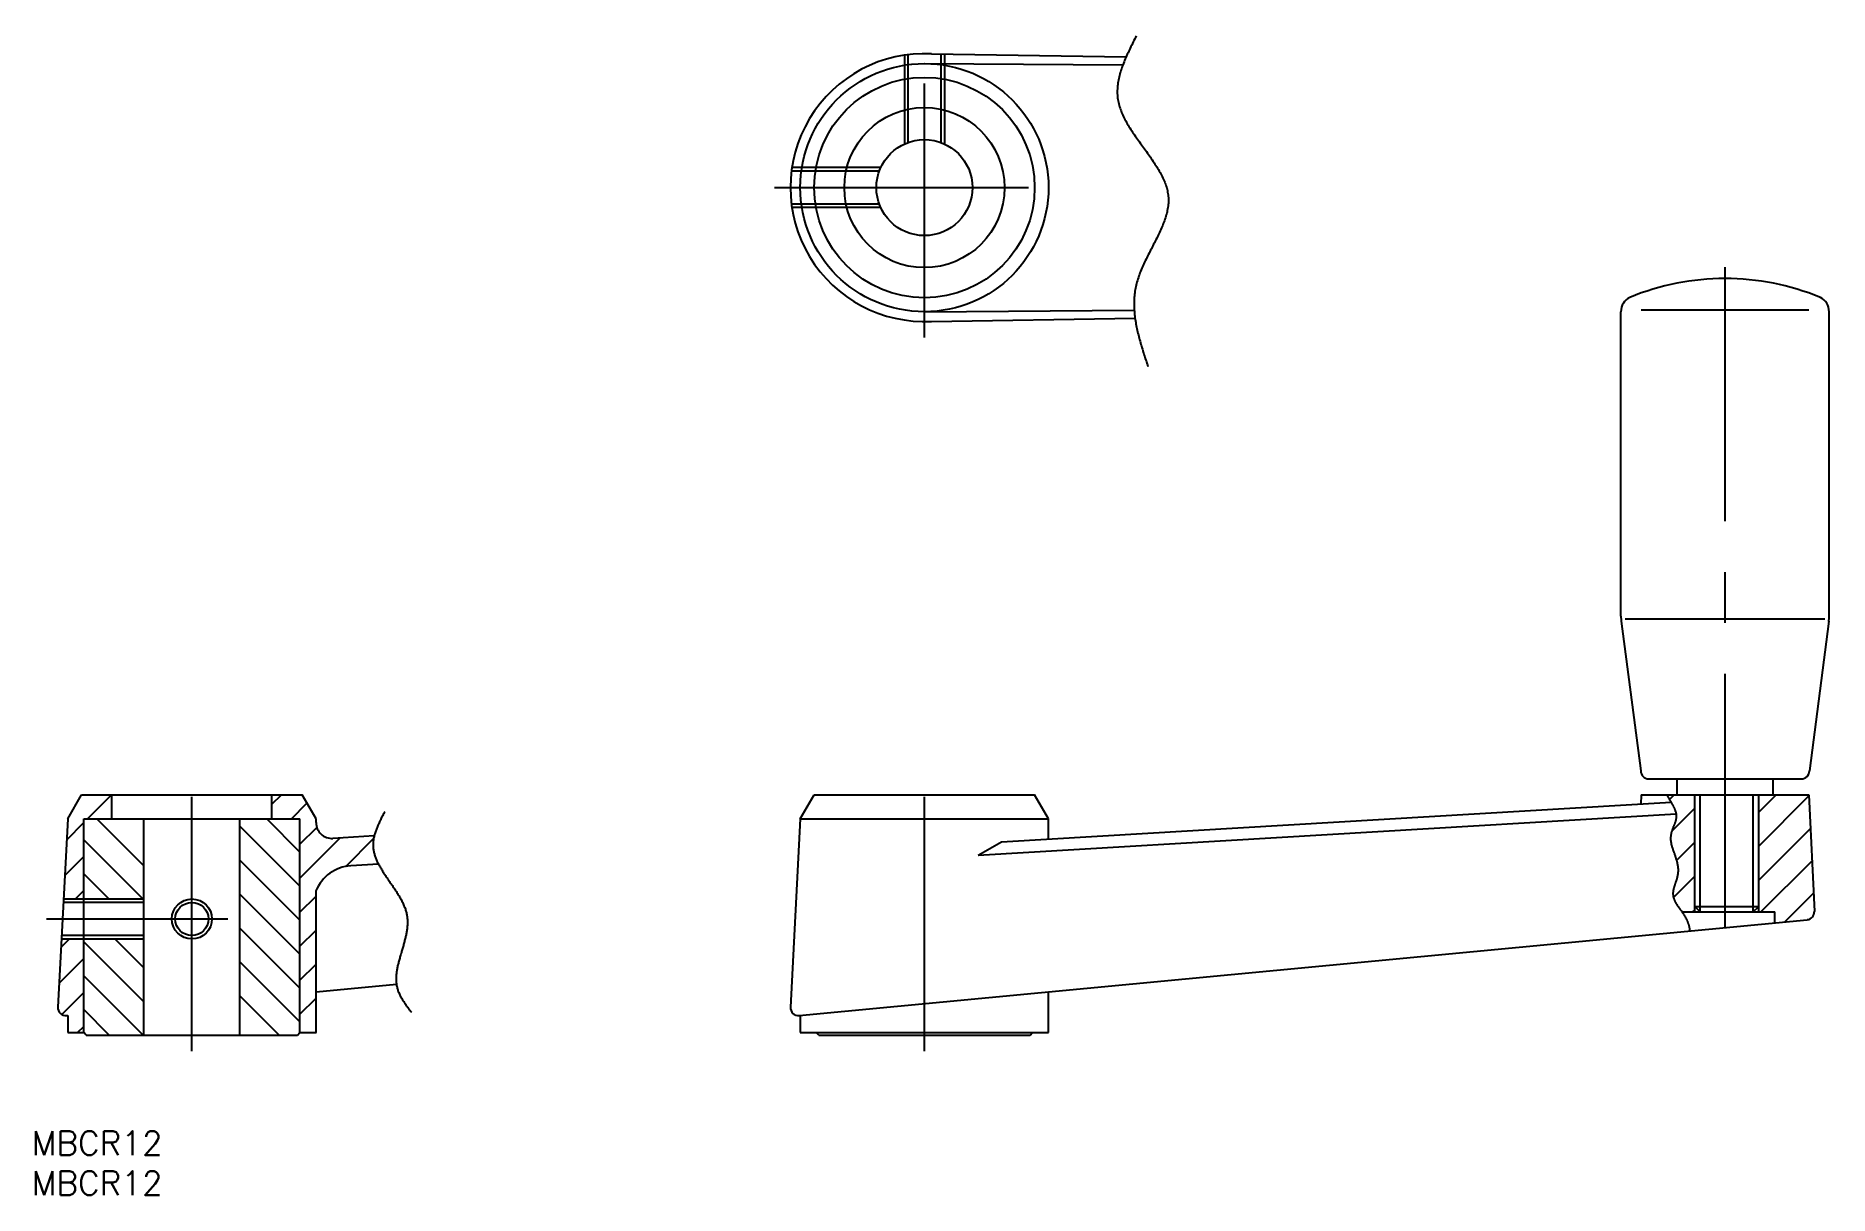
# Model space of a CAD drawing. Extents: x -111 to 113, y -20 to 125.
import ezdxf

# ---------------------------------------------------------------- set-up
doc = ezdxf.new("R2010")
doc.units = 0
doc.linetypes.add('CENTER', pattern=[50.8, 31.75, -6.35, 6.35, -6.35])
doc.linetypes.add('DASHED', pattern=[19.05, 12.7, -6.35])
doc.layers.get('0').update_dxf_attribs({"linetype": 'CONTINUOUS'})
doc.layers.add('CENTER', color=1, linetype='CENTER')
doc.styles.get("Standard").update_dxf_attribs({"font": 'txt.shx', "height": 3, "bigfont": 'bigfont.shx'})

msp = doc.modelspace()

# ---------------------------------------------------------------- linework, layer by layer
at = {"color": 3, "linetype": 'DASHED'}
for p, q in [((-2.5, 122.4), (-2.5, 111.31)), ((-2.07, 122.46), (-2.07, 111.49)), ((2.07, 122.55), (2.07, 111.49)), ((2.5, 122.54), (2.5, 111.31)), ((-5.63, 107.92), (-16.61, 107.92)), ((-5.46, 108.36), (-16.55, 108.36)), ((-5.63, 103.79), (-16.61, 103.79)), ((-5.46, 103.36), (-16.55, 103.36))]:
    msp.add_line(p, q, dxfattribs=at)
at = {"color": 7, "linetype": 'CONTINUOUS'}
for p, q in [((-0.03, 121.36), (24.8, 121.21)), ((0.89, 122.56), (25.2, 122.2)), ((0, 90.36), (26.21, 90.54)), ((87, 52.32), (87, 90.36)), ((89.53, 90.61), (110.47, 90.61)), ((113, 52.32), (113, 90.36)), ((0.89, 89.15), (26.31, 89.54)), ((87.04, 51.68), (89.47, 33)), ((87.53, 52), (112.47, 52)), ((112.96, 51.68), (110.53, 33)), ((90.47, 32), (109.53, 32)), ((94, 30), (94, 32)), ((106, 30), (106, 32)), ((-106.99, 27), (-105.26, 30)), ((-105.26, 30), (-77.73, 30)), ((-101.49, 27), (-101.49, 30)), ((-81.49, 27), (-81.49, 30)), ((-75.99, 27), (-77.73, 30)), ((-15.5, 27), (-13.77, 30)), ((-13.77, 30), (13.77, 30)), ((15.5, 27), (13.77, 30)), ((89.53, 30), (89.49, 28.82)), ((89.53, 30), (110.47, 30)), ((96.21, 15.38), (96.21, 30)), ((104.21, 15.38), (104.21, 30)), ((110.47, 30), (111.16, 15.45)), ((-106.99, 27), (-108.23, 3.48)), ((-104.99, 27), (-77.99, 27)), ((-104.99, 0.3), (-104.99, 27)), ((-97.49, 0), (-97.49, 27)), ((-85.49, 0), (-85.49, 27)), ((-77.99, 0.3), (-77.99, 27)), ((-75.99, 26.56), (-75.99, 27)), ((-15.5, 27), (-16.73, 3.48)), ((-15.5, 27), (15.5, 27)), ((93.89, 27.57), (6.71, 22.42)), ((93.28, 29.04), (9.61, 24.09)), ((15.5, 24.44), (15.5, 27)), ((-68.72, 24.87), (-73.87, 24.57)), ((9.61, 24.09), (6.71, 22.42)), ((-68.19, 21.35), (-71.65, 21.14)), ((-75.99, 0.3), (-75.99, 18.01)), ((-97.49, 16.57), (-107.54, 16.57)), ((96.88, 15.38), (96.21, 16.06)), ((96.21, 16.06), (104.21, 16.06)), ((103.53, 15.38), (104.21, 16.06)), ((-15.64, 2.43), (110.26, 14.41)), ((94.61, 15.38), (106.21, 15.38)), ((106.21, 14.02), (106.21, 15.38)), ((-97.49, 12.43), (-107.76, 12.43)), ((-75.99, 5.39), (-65.94, 6.35)), ((15.5, 0.3), (15.5, 5.39)), ((-107.13, 2.43), (-106.99, 2.43)), ((-106.99, 2.43), (-106.99, 0.3)), ((-15.5, 2.44), (-15.5, 0.3)), ((-106.99, 0.3), (-104.99, 0.3)), ((-104.69, 0), (-104.99, 0.3)), ((-104.69, 0), (-78.29, 0)), ((-78.29, 0), (-77.99, 0.3)), ((-77.99, 0.3), (-75.99, 0.3)), ((-15.5, 0.3), (15.5, 0.3)), ((-13.2, 0), (-13.5, 0.3)), ((-13.2, 0), (13.2, 0)), ((13.2, 0), (13.5, 0.3))]:
    msp.add_line(p, q, dxfattribs=at)
at = {"color": 3, "linetype": 'CONTINUOUS'}
for p, q in [((-104.52, 27), (-101.52, 30)), ((-81.49, 28.82), (-80.31, 30)), ((93.06, 29.42), (93.64, 30)), ((96.88, 15.38), (96.88, 30)), ((103.53, 15.38), (103.53, 30)), ((104.21, 27.84), (106.37, 30)), ((104.21, 23.6), (110.48, 29.87)), ((-97.49, 21.13), (-103.37, 27)), ((-77.99, 22.84), (-82.15, 27)), ((-79.07, 27), (-77.12, 28.95)), ((93.34, 25.46), (96.21, 28.32)), ((-107.13, 24.39), (-104.99, 26.53)), ((-77.99, 18.6), (-85.49, 26.1)), ((-77.99, 23.83), (-75.89, 25.93)), ((104.21, 19.35), (110.67, 25.82)), ((-97.49, 16.88), (-104.99, 24.38)), ((-77.99, 19.59), (-72.96, 24.62)), ((-72.27, 21.07), (-68.79, 24.55)), ((93.93, 21.81), (96.21, 24.08)), ((-107.36, 19.91), (-104.99, 22.29)), ((-77.99, 14.35), (-85.49, 21.85)), ((104.48, 15.38), (110.86, 21.77)), ((-106.04, 17), (-104.99, 18.04)), ((-101.85, 17), (-104.99, 20.14)), ((93.55, 17.19), (96.21, 19.84)), ((-107.52, 17), (-97.49, 17)), ((-77.99, 10.11), (-85.49, 17.61)), ((-77.99, 15.35), (-75.99, 17.35)), ((107.48, 14.15), (111.05, 17.72)), ((95.99, 15.38), (96.21, 15.6)), ((-107.83, 10.96), (-106.79, 12)), ((-107.78, 12), (-97.49, 12)), ((-97.49, 4.15), (-104.99, 11.65)), ((-97.49, 8.4), (-101.1, 12)), ((-77.99, 5.87), (-85.49, 13.37)), ((-77.99, 11.1), (-75.99, 13.1)), ((-108.07, 6.48), (-104.99, 9.56)), ((-77.99, 1.63), (-85.49, 9.13)), ((-97.58, 0), (-104.99, 7.41)), ((-77.99, 6.86), (-75.99, 8.86)), ((-107.74, 2.57), (-104.99, 5.32)), ((-80.61, 0), (-85.49, 4.88)), ((-77.99, 2.62), (-75.99, 4.62)), ((-101.82, 0), (-104.99, 3.17)), ((-105.77, 0.3), (-104.99, 1.07)), ((-76.07, 0.3), (-75.99, 0.37))]:
    msp.add_line(p, q, dxfattribs=at)
at = {"color": 3}
for points in [[(26.46, 124.82, 0), (26.36, 124.62, 0), (26.27, 124.43, 0), (26.17, 124.24, 0), (26.07, 124.05, 0), (25.98, 123.86, 0), (25.89, 123.66, 0), (25.79, 123.47, 0), (25.7, 123.28, 0), (25.61, 123.09, 0), (25.52, 122.89, 0), (25.43, 122.7, 0), (25.34, 122.51, 0), (25.26, 122.32, 0), (25.17, 122.13, 0), (25.09, 121.94, 0), (25.01, 121.75, 0), (24.93, 121.56, 0), (24.86, 121.37, 0), (24.79, 121.17, 0), (24.72, 120.98, 0), (24.65, 120.8, 0), (24.59, 120.61, 0), (24.53, 120.42, 0), (24.47, 120.23, 0), (24.42, 120.04, 0), (24.37, 119.85, 0), (24.32, 119.66, 0), (24.28, 119.47, 0), (24.24, 119.28, 0), (24.2, 119.1, 0), (24.17, 118.91, 0), (24.15, 118.72, 0), (24.12, 118.54, 0), (24.11, 118.35, 0), (24.1, 118.17, 0), (24.09, 117.98, 0), (24.09, 117.8, 0), (24.09, 117.61, 0), (24.1, 117.43, 0), (24.11, 117.24, 0), (24.13, 117.06, 0), (24.16, 116.88, 0), (24.19, 116.7, 0), (24.23, 116.52, 0), (24.27, 116.33, 0), (24.32, 116.15, 0), (24.37, 115.97, 0), (24.43, 115.79, 0), (24.49, 115.61, 0), (24.56, 115.43, 0), (24.63, 115.25, 0), (24.71, 115.08, 0), (24.79, 114.9, 0), (24.87, 114.72, 0), (24.96, 114.54, 0), (25.05, 114.37, 0), (25.15, 114.19, 0), (25.24, 114.01, 0), (25.34, 113.84, 0), (25.45, 113.66, 0), (25.55, 113.48, 0), (25.66, 113.31, 0), (25.77, 113.13, 0), (25.89, 112.96, 0), (26, 112.78, 0), (26.12, 112.61, 0), (26.24, 112.44, 0), (26.36, 112.26, 0), (26.48, 112.09, 0), (26.6, 111.91, 0), (26.73, 111.74, 0), (26.85, 111.56, 0), (26.97, 111.39, 0), (27.1, 111.22, 0), (27.23, 111.05, 0), (27.35, 110.87, 0), (27.48, 110.7, 0), (27.6, 110.53, 0), (27.73, 110.35, 0), (27.85, 110.18, 0), (27.97, 110.01, 0), (28.1, 109.83, 0), (28.22, 109.66, 0), (28.34, 109.49, 0), (28.46, 109.32, 0), (28.57, 109.14, 0), (28.69, 108.97, 0), (28.8, 108.8, 0), (28.91, 108.62, 0), (29.02, 108.45, 0), (29.13, 108.28, 0), (29.23, 108.11, 0), (29.33, 107.93, 0), (29.43, 107.76, 0), (29.52, 107.58, 0), (29.62, 107.41, 0), (29.7, 107.24, 0), (29.79, 107.06, 0), (29.87, 106.89, 0), (29.94, 106.72, 0), (30.01, 106.54, 0), (30.08, 106.37, 0), (30.14, 106.19, 0), (30.2, 106.02, 0), (30.26, 105.84, 0), (30.3, 105.67, 0), (30.35, 105.49, 0), (30.38, 105.31, 0), (30.41, 105.14, 0), (30.44, 104.96, 0), (30.46, 104.78, 0), (30.47, 104.61, 0), (30.48, 104.43, 0), (30.48, 104.25, 0), (30.48, 104.07, 0), (30.47, 103.9, 0), (30.45, 103.72, 0), (30.43, 103.54, 0), (30.41, 103.36, 0), (30.38, 103.18, 0), (30.34, 103, 0), (30.3, 102.82, 0), (30.26, 102.64, 0), (30.21, 102.46, 0), (30.16, 102.28, 0), (30.1, 102.09, 0), (30.04, 101.91, 0), (29.98, 101.73, 0), (29.91, 101.55, 0), (29.84, 101.37, 0), (29.77, 101.18, 0), (29.69, 101, 0), (29.62, 100.82, 0), (29.54, 100.63, 0), (29.45, 100.45, 0), (29.37, 100.27, 0), (29.28, 100.08, 0), (29.19, 99.9, 0), (29.1, 99.71, 0), (29.01, 99.53, 0), (28.92, 99.34, 0), (28.82, 99.16, 0), (28.73, 98.97, 0), (28.63, 98.78, 0), (28.54, 98.6, 0), (28.44, 98.41, 0), (28.35, 98.23, 0), (28.25, 98.04, 0), (28.15, 97.85, 0), (28.06, 97.66, 0), (27.96, 97.48, 0), (27.87, 97.29, 0), (27.77, 97.1, 0), (27.68, 96.91, 0), (27.59, 96.72, 0), (27.5, 96.53, 0), (27.41, 96.34, 0), (27.32, 96.16, 0), (27.24, 95.97, 0), (27.16, 95.78, 0), (27.08, 95.59, 0), (27, 95.4, 0), (26.92, 95.21, 0), (26.85, 95.02, 0), (26.78, 94.82, 0), (26.72, 94.63, 0), (26.65, 94.44, 0), (26.6, 94.25, 0), (26.54, 94.06, 0), (26.49, 93.87, 0), (26.44, 93.68, 0), (26.4, 93.48, 0), (26.36, 93.29, 0), (26.32, 93.1, 0), (26.29, 92.91, 0), (26.27, 92.71, 0), (26.24, 92.52, 0), (26.22, 92.33, 0), (26.21, 92.14, 0), (26.19, 91.94, 0), (26.19, 91.75, 0), (26.18, 91.55, 0), (26.18, 91.36, 0), (26.18, 91.17, 0), (26.18, 90.97, 0), (26.19, 90.78, 0), (26.2, 90.58, 0), (26.22, 90.39, 0), (26.23, 90.19, 0), (26.25, 90, 0), (26.27, 89.81, 0), (26.3, 89.61, 0), (26.33, 89.42, 0), (26.36, 89.22, 0), (26.39, 89.02, 0), (26.42, 88.83, 0), (26.46, 88.63, 0), (26.5, 88.44, 0), (26.54, 88.24, 0), (26.58, 88.05, 0), (26.63, 87.85, 0), (26.67, 87.66, 0), (26.72, 87.46, 0), (26.77, 87.26, 0), (26.82, 87.07, 0), (26.87, 86.87, 0), (26.93, 86.67, 0), (26.98, 86.48, 0), (27.04, 86.28, 0), (27.1, 86.09, 0), (27.16, 85.89, 0), (27.22, 85.69, 0), (27.28, 85.5, 0), (27.34, 85.3, 0), (27.4, 85.1, 0), (27.46, 84.91, 0), (27.53, 84.71, 0), (27.59, 84.51, 0), (27.66, 84.32, 0), (27.72, 84.12, 0), (27.78, 83.92, 0), (27.85, 83.73, 0), (27.91, 83.53, 0)], [(-67.41, 27.9, 0), (-67.47, 27.78, 0), (-67.53, 27.67, 0), (-67.59, 27.55, 0), (-67.65, 27.44, 0), (-67.71, 27.32, 0), (-67.77, 27.2, 0), (-67.83, 27.09, 0), (-67.89, 26.97, 0), (-67.94, 26.86, 0), (-68, 26.74, 0), (-68.05, 26.63, 0), (-68.11, 26.51, 0), (-68.16, 26.4, 0), (-68.21, 26.29, 0), (-68.26, 26.17, 0), (-68.31, 26.06, 0), (-68.36, 25.94, 0), (-68.4, 25.83, 0), (-68.45, 25.71, 0), (-68.49, 25.6, 0), (-68.53, 25.49, 0), (-68.57, 25.37, 0), (-68.61, 25.26, 0), (-68.64, 25.15, 0), (-68.68, 25.03, 0), (-68.71, 24.92, 0), (-68.74, 24.81, 0), (-68.76, 24.69, 0), (-68.79, 24.58, 0), (-68.81, 24.47, 0), (-68.82, 24.36, 0), (-68.84, 24.25, 0), (-68.85, 24.13, 0), (-68.86, 24.02, 0), (-68.87, 23.91, 0), (-68.87, 23.8, 0), (-68.87, 23.69, 0), (-68.87, 23.58, 0), (-68.86, 23.47, 0), (-68.85, 23.36, 0), (-68.84, 23.25, 0), (-68.82, 23.14, 0), (-68.81, 23.03, 0), (-68.78, 22.93, 0), (-68.76, 22.82, 0), (-68.73, 22.71, 0), (-68.7, 22.6, 0), (-68.67, 22.49, 0), (-68.64, 22.39, 0), (-68.6, 22.28, 0), (-68.56, 22.17, 0), (-68.52, 22.06, 0), (-68.47, 21.96, 0), (-68.43, 21.85, 0), (-68.38, 21.74, 0), (-68.33, 21.64, 0), (-68.28, 21.53, 0), (-68.22, 21.42, 0), (-68.17, 21.32, 0), (-68.11, 21.21, 0), (-68.05, 21.1, 0), (-67.99, 21, 0), (-67.93, 20.89, 0), (-67.87, 20.79, 0), (-67.81, 20.68, 0), (-67.74, 20.58, 0), (-67.67, 20.47, 0), (-67.61, 20.36, 0), (-67.54, 20.26, 0), (-67.47, 20.15, 0), (-67.4, 20.05, 0), (-67.33, 19.94, 0), (-67.26, 19.83, 0), (-67.19, 19.73, 0), (-67.11, 19.62, 0), (-67.04, 19.52, 0), (-66.97, 19.41, 0), (-66.89, 19.3, 0), (-66.82, 19.2, 0), (-66.75, 19.09, 0), (-66.67, 18.99, 0), (-66.6, 18.88, 0), (-66.53, 18.77, 0), (-66.45, 18.67, 0), (-66.38, 18.56, 0), (-66.31, 18.45, 0), (-66.23, 18.35, 0), (-66.16, 18.24, 0), (-66.09, 18.13, 0), (-66.02, 18.02, 0), (-65.95, 17.92, 0), (-65.88, 17.81, 0), (-65.82, 17.7, 0), (-65.75, 17.59, 0), (-65.68, 17.48, 0), (-65.62, 17.38, 0), (-65.55, 17.27, 0), (-65.49, 17.16, 0), (-65.43, 17.05, 0), (-65.37, 16.94, 0), (-65.31, 16.83, 0), (-65.26, 16.72, 0), (-65.2, 16.61, 0), (-65.15, 16.5, 0), (-65.1, 16.39, 0), (-65.05, 16.28, 0), (-65, 16.16, 0), (-64.96, 16.05, 0), (-64.91, 15.94, 0), (-64.87, 15.83, 0), (-64.83, 15.71, 0), (-64.8, 15.6, 0), (-64.76, 15.49, 0), (-64.73, 15.37, 0), (-64.7, 15.26, 0), (-64.68, 15.14, 0), (-64.65, 15.03, 0), (-64.63, 14.91, 0), (-64.61, 14.8, 0), (-64.6, 14.68, 0), (-64.59, 14.56, 0), (-64.58, 14.45, 0), (-64.57, 14.33, 0), (-64.57, 14.21, 0), (-64.57, 14.09, 0), (-64.57, 13.98, 0), (-64.57, 13.86, 0), (-64.58, 13.74, 0), (-64.59, 13.62, 0), (-64.6, 13.5, 0), (-64.61, 13.38, 0), (-64.62, 13.26, 0), (-64.64, 13.14, 0), (-64.66, 13.02, 0), (-64.68, 12.89, 0), (-64.7, 12.77, 0), (-64.72, 12.65, 0), (-64.74, 12.53, 0), (-64.77, 12.41, 0), (-64.8, 12.29, 0), (-64.82, 12.17, 0), (-64.85, 12.04, 0), (-64.88, 11.92, 0), (-64.92, 11.8, 0), (-64.95, 11.68, 0), (-64.98, 11.55, 0), (-65.01, 11.43, 0), (-65.05, 11.31, 0), (-65.08, 11.19, 0), (-65.12, 11.06, 0), (-65.15, 10.94, 0), (-65.19, 10.82, 0), (-65.22, 10.7, 0), (-65.26, 10.57, 0), (-65.3, 10.45, 0), (-65.33, 10.33, 0), (-65.37, 10.21, 0), (-65.4, 10.08, 0), (-65.44, 9.96, 0), (-65.48, 9.84, 0), (-65.51, 9.72, 0), (-65.54, 9.6, 0), (-65.58, 9.47, 0), (-65.61, 9.35, 0), (-65.64, 9.23, 0), (-65.67, 9.11, 0), (-65.7, 8.99, 0), (-65.73, 8.87, 0), (-65.76, 8.75, 0), (-65.79, 8.63, 0), (-65.81, 8.51, 0), (-65.84, 8.39, 0), (-65.86, 8.27, 0), (-65.88, 8.15, 0), (-65.9, 8.03, 0), (-65.92, 7.92, 0), (-65.93, 7.8, 0), (-65.95, 7.68, 0), (-65.96, 7.56, 0), (-65.97, 7.45, 0), (-65.98, 7.33, 0), (-65.98, 7.21, 0), (-65.99, 7.1, 0), (-65.99, 6.98, 0), (-65.99, 6.87, 0), (-65.98, 6.75, 0), (-65.97, 6.64, 0), (-65.97, 6.53, 0), (-65.95, 6.42, 0), (-65.94, 6.3, 0), (-65.92, 6.19, 0), (-65.9, 6.08, 0), (-65.87, 5.97, 0), (-65.85, 5.86, 0), (-65.82, 5.75, 0), (-65.78, 5.64, 0), (-65.75, 5.54, 0), (-65.71, 5.43, 0), (-65.66, 5.32, 0), (-65.62, 5.21, 0), (-65.57, 5.11, 0), (-65.52, 5, 0), (-65.47, 4.9, 0), (-65.41, 4.79, 0), (-65.35, 4.69, 0), (-65.29, 4.58, 0), (-65.23, 4.48, 0), (-65.17, 4.38, 0), (-65.11, 4.27, 0), (-65.04, 4.17, 0), (-64.97, 4.07, 0), (-64.9, 3.97, 0), (-64.83, 3.86, 0), (-64.76, 3.76, 0), (-64.69, 3.66, 0), (-64.61, 3.56, 0), (-64.54, 3.46, 0), (-64.46, 3.36, 0), (-64.39, 3.26, 0), (-64.31, 3.16, 0), (-64.24, 3.05, 0), (-64.16, 2.95, 0), (-64.08, 2.85, 0)]]:
    msp.add_polyline3d(points, dxfattribs=at)
at = {"color": 3, "linetype": 'CONTINUOUS'}
msp.add_polyline3d([(92.74, 30, 0), (92.76, 29.96, 0), (92.79, 29.91, 0), (92.82, 29.86, 0), (92.85, 29.81, 0), (92.87, 29.77, 0), (92.9, 29.72, 0), (92.93, 29.67, 0), (92.95, 29.62, 0), (92.98, 29.58, 0), (93.01, 29.53, 0), (93.03, 29.48, 0), (93.06, 29.44, 0), (93.08, 29.39, 0), (93.11, 29.34, 0), (93.14, 29.3, 0), (93.16, 29.25, 0), (93.19, 29.21, 0), (93.21, 29.17, 0), (93.23, 29.12, 0), (93.26, 29.08, 0), (93.28, 29.04, 0), (93.31, 29, 0), (93.33, 28.96, 0), (93.35, 28.91, 0), (93.37, 28.87, 0), (93.4, 28.83, 0), (93.42, 28.79, 0), (93.44, 28.75, 0), (93.46, 28.72, 0), (93.48, 28.68, 0), (93.5, 28.64, 0), (93.52, 28.6, 0), (93.54, 28.56, 0), (93.56, 28.52, 0), (93.58, 28.49, 0), (93.6, 28.45, 0), (93.62, 28.41, 0), (93.63, 28.38, 0), (93.65, 28.34, 0), (93.67, 28.3, 0), (93.68, 28.27, 0), (93.7, 28.23, 0), (93.71, 28.19, 0), (93.73, 28.16, 0), (93.74, 28.12, 0), (93.76, 28.09, 0), (93.77, 28.05, 0), (93.78, 28.02, 0), (93.79, 27.98, 0), (93.81, 27.95, 0), (93.82, 27.91, 0), (93.83, 27.88, 0), (93.84, 27.84, 0), (93.85, 27.8, 0), (93.85, 27.77, 0), (93.86, 27.73, 0), (93.87, 27.7, 0), (93.88, 27.66, 0), (93.88, 27.63, 0), (93.89, 27.59, 0), (93.89, 27.55, 0), (93.9, 27.52, 0), (93.9, 27.48, 0), (93.9, 27.44, 0), (93.9, 27.41, 0), (93.9, 27.37, 0), (93.9, 27.33, 0), (93.9, 27.3, 0), (93.9, 27.26, 0), (93.9, 27.22, 0), (93.9, 27.18, 0), (93.9, 27.14, 0), (93.89, 27.1, 0), (93.89, 27.07, 0), (93.88, 27.03, 0), (93.87, 26.99, 0), (93.87, 26.95, 0), (93.86, 26.9, 0), (93.85, 26.86, 0), (93.84, 26.82, 0), (93.83, 26.78, 0), (93.82, 26.74, 0), (93.8, 26.69, 0), (93.79, 26.65, 0), (93.78, 26.61, 0), (93.76, 26.56, 0), (93.74, 26.52, 0), (93.73, 26.47, 0), (93.71, 26.43, 0), (93.69, 26.38, 0), (93.67, 26.33, 0), (93.66, 26.28, 0), (93.64, 26.24, 0), (93.62, 26.19, 0), (93.6, 26.14, 0), (93.58, 26.09, 0), (93.56, 26.04, 0), (93.53, 25.99, 0), (93.51, 25.94, 0), (93.49, 25.89, 0), (93.47, 25.83, 0), (93.45, 25.78, 0), (93.43, 25.73, 0), (93.41, 25.67, 0), (93.39, 25.62, 0), (93.38, 25.56, 0), (93.36, 25.51, 0), (93.34, 25.45, 0), (93.32, 25.4, 0), (93.31, 25.34, 0), (93.29, 25.28, 0), (93.28, 25.22, 0), (93.26, 25.16, 0), (93.25, 25.1, 0), (93.24, 25.04, 0), (93.23, 24.98, 0), (93.22, 24.92, 0), (93.21, 24.86, 0), (93.21, 24.8, 0), (93.2, 24.74, 0), (93.2, 24.67, 0), (93.19, 24.61, 0), (93.19, 24.54, 0), (93.19, 24.48, 0), (93.2, 24.41, 0), (93.2, 24.35, 0), (93.21, 24.28, 0), (93.22, 24.21, 0), (93.23, 24.15, 0), (93.24, 24.08, 0), (93.25, 24.01, 0), (93.26, 23.94, 0), (93.28, 23.87, 0), (93.29, 23.8, 0), (93.31, 23.73, 0), (93.33, 23.66, 0), (93.35, 23.59, 0), (93.37, 23.51, 0), (93.39, 23.44, 0), (93.42, 23.37, 0), (93.44, 23.3, 0), (93.46, 23.22, 0), (93.49, 23.15, 0), (93.51, 23.07, 0), (93.54, 23, 0), (93.56, 22.93, 0), (93.59, 22.85, 0), (93.61, 22.77, 0), (93.64, 22.7, 0), (93.67, 22.62, 0), (93.69, 22.55, 0), (93.72, 22.47, 0), (93.75, 22.4, 0), (93.77, 22.32, 0), (93.8, 22.24, 0), (93.82, 22.17, 0), (93.85, 22.09, 0), (93.87, 22.01, 0), (93.9, 21.94, 0), (93.92, 21.86, 0), (93.94, 21.78, 0), (93.96, 21.71, 0), (93.98, 21.63, 0), (94, 21.55, 0), (94.02, 21.47, 0), (94.04, 21.4, 0), (94.05, 21.32, 0), (94.07, 21.24, 0), (94.08, 21.17, 0), (94.1, 21.09, 0), (94.11, 21.01, 0), (94.12, 20.94, 0), (94.12, 20.86, 0), (94.13, 20.78, 0), (94.13, 20.71, 0), (94.14, 20.63, 0), (94.14, 20.56, 0), (94.13, 20.48, 0), (94.13, 20.41, 0), (94.12, 20.33, 0), (94.12, 20.26, 0), (94.11, 20.18, 0), (94.1, 20.11, 0), (94.08, 20.03, 0), (94.07, 19.96, 0), (94.06, 19.89, 0), (94.04, 19.81, 0), (94.02, 19.74, 0), (94, 19.67, 0), (93.98, 19.6, 0), (93.96, 19.52, 0), (93.94, 19.45, 0), (93.92, 19.38, 0), (93.9, 19.31, 0), (93.88, 19.24, 0), (93.86, 19.17, 0), (93.83, 19.1, 0), (93.81, 19.03, 0), (93.79, 18.96, 0), (93.76, 18.9, 0), (93.74, 18.83, 0), (93.72, 18.76, 0), (93.7, 18.69, 0), (93.68, 18.63, 0), (93.66, 18.56, 0), (93.64, 18.49, 0), (93.62, 18.43, 0), (93.6, 18.36, 0), (93.58, 18.3, 0), (93.57, 18.24, 0), (93.55, 18.17, 0), (93.54, 18.11, 0), (93.53, 18.05, 0), (93.51, 17.99, 0), (93.51, 17.92, 0), (93.5, 17.86, 0), (93.49, 17.8, 0), (93.49, 17.74, 0), (93.49, 17.69, 0), (93.49, 17.63, 0), (93.49, 17.57, 0), (93.5, 17.51, 0), (93.5, 17.45, 0), (93.51, 17.4, 0), (93.52, 17.34, 0), (93.53, 17.29, 0), (93.54, 17.23, 0), (93.56, 17.18, 0), (93.57, 17.12, 0), (93.59, 17.07, 0), (93.61, 17.01, 0), (93.63, 16.96, 0), (93.65, 16.91, 0), (93.67, 16.86, 0), (93.69, 16.8, 0), (93.72, 16.75, 0), (93.74, 16.7, 0), (93.77, 16.65, 0), (93.8, 16.6, 0), (93.82, 16.55, 0), (93.85, 16.49, 0), (93.88, 16.44, 0), (93.91, 16.39, 0), (93.94, 16.34, 0), (93.98, 16.29, 0), (94.01, 16.24, 0), (94.04, 16.19, 0), (94.08, 16.14, 0), (94.11, 16.09, 0), (94.15, 16.04, 0), (94.18, 15.99, 0), (94.22, 15.94, 0), (94.25, 15.89, 0), (94.29, 15.84, 0), (94.32, 15.79, 0), (94.36, 15.74, 0), (94.4, 15.69, 0), (94.43, 15.64, 0), (94.47, 15.59, 0), (94.5, 15.54, 0), (94.54, 15.49, 0), (94.58, 15.43, 0), (94.61, 15.38, 0), (94.65, 15.33, 0), (94.68, 15.28, 0), (94.72, 15.23, 0), (94.75, 15.18, 0), (94.79, 15.12, 0), (94.82, 15.07, 0), (94.85, 15.02, 0), (94.89, 14.96, 0), (94.92, 14.91, 0), (94.95, 14.86, 0), (94.98, 14.8, 0), (95.01, 14.75, 0), (95.04, 14.7, 0), (95.07, 14.64, 0), (95.1, 14.59, 0), (95.13, 14.54, 0), (95.16, 14.48, 0), (95.19, 14.43, 0), (95.21, 14.37, 0), (95.24, 14.32, 0), (95.26, 14.26, 0), (95.29, 14.21, 0), (95.31, 14.15, 0), (95.33, 14.1, 0), (95.35, 14.05, 0), (95.37, 13.99, 0), (95.39, 13.94, 0), (95.41, 13.88, 0), (95.43, 13.83, 0), (95.45, 13.77, 0), (95.46, 13.72, 0), (95.48, 13.66, 0), (95.49, 13.61, 0), (95.5, 13.55, 0), (95.51, 13.5, 0), (95.52, 13.45, 0), (95.53, 13.39, 0), (95.54, 13.34, 0), (95.55, 13.28, 0), (95.55, 13.23, 0), (95.56, 13.18, 0), (95.56, 13.12, 0), (95.56, 13.07, 0), (95.56, 13.02, 0), (95.56, 13.01, 0)], dxfattribs=at)
at = {"color": 7, "linetype": 'CONTINUOUS'}
for centre, radius in [((0, 105.86), 15.5), ((0, 105.86), 13.77), ((0, 105.86), 10), ((0, 105.86), 6), ((-91.49, 14.5), 2.07)]:
    msp.add_circle(centre, radius, dxfattribs=at)
at = {"color": 3, "linetype": 'CONTINUOUS'}
msp.add_circle((-91.49, 14.5), 2.5, dxfattribs=at)
at = {"color": 7, "linetype": 'CONTINUOUS'}
for centre, radius, start, end in [((0, 105.86), 16.73, 86.9476, 273.0524), ((100, 63.29), 31.21, 67.5846, 112.4154), ((89, 90.36), 2, 116.7929, 180), ((111, 90.36), 2, 0, 63.2071), ((92, 52.32), 5, 180, 187.4153), ((108, 52.32), 5, 352.5847, 0), ((90.47, 33), 1, 180, 270), ((109.53, 33), 1, 270, 0), ((-73.99, 26.56), 2, 180, 273.3851), ((-71.35, 16.15), 5, 93.3851, 158.1922), ((110.16, 15.41), 1, 275.4352, 2.7105), ((-107.23, 3.43), 1, 177, 275.4352), ((-15.73, 3.43), 1, 177, 275.4352)]:
    msp.add_arc(centre, radius, start, end, dxfattribs=at)
at = {"layer": 'CENTER', "color": 1, "linetype": 'CENTER'}
for p, q in [((0, 87.12), (0, 124.59)), ((-18.73, 105.86), (18.73, 105.86)), ((100, 13.38), (100, 96.5)), ((-91.49, -2), (-91.49, 32)), ((0, -2), (0, 32)), ((-109.65, 14.5), (-86.99, 14.5))]:
    msp.add_line(p, q, dxfattribs=at)

# ---------------------------------------------------------------- texts
at = {"color": 7, "linetype": 'CONTINUOUS'}
for p in [(-111.49, -15), (-111.49, -20)]:
    msp.add_text('MBCR12', height=3, dxfattribs=at).set_placement(p)

doc.saveas('drawing.dxf')
